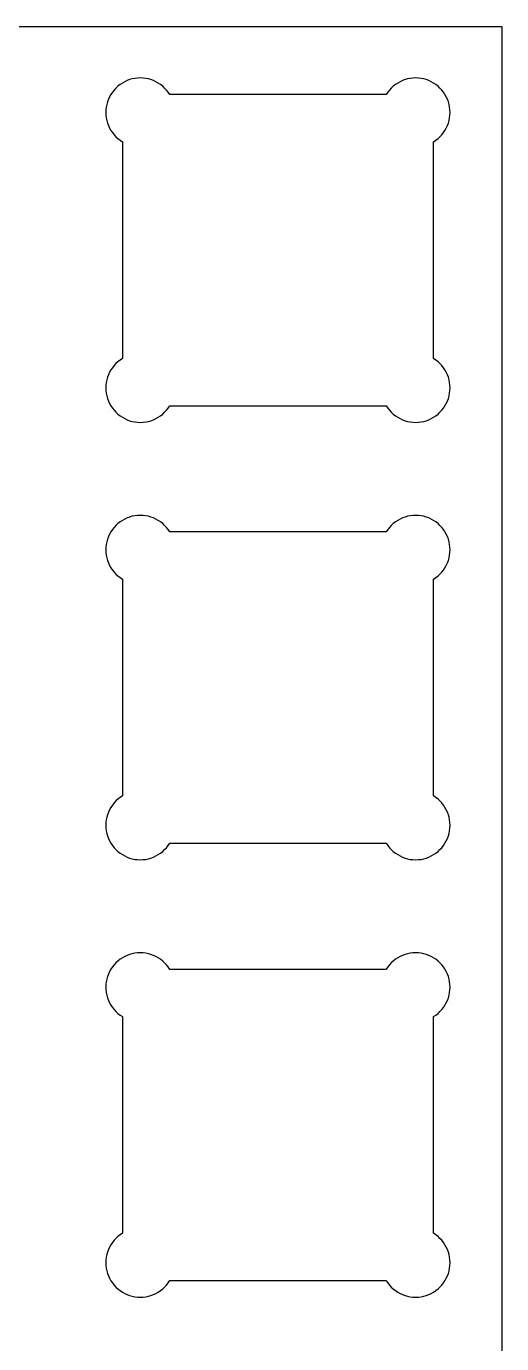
# Model space of a CAD drawing. Extents: x 0 to 305, y 0 to 115.
# Drawn here: x 284.6 to 305.3, y 57.6 to 115 of the extents above; entities that cross this region are included whole.
import ezdxf

# ---------------------------------------------------------------- set-up
doc = ezdxf.new("R2010")
doc.units = 0
doc.layers.get('0').update_dxf_attribs({"linetype": 'CONTINUOUS'})

msp = doc.modelspace()

# ---------------------------------------------------------------- linework, layer by layer
at = {"color": 0}
for p, q in [((0.01929, 114.986), (305.268, 114.986)), ((305.268, 114.986), (305.268, 0.23702)), ((288.735, 112.517), (288.637, 112.451)), ((288.837, 112.573), (288.735, 112.517)), ((288.944, 112.623), (288.837, 112.573)), ((289.054, 112.664), (288.944, 112.623)), ((289.168, 112.696), (289.054, 112.664)), ((289.283, 112.718), (289.168, 112.696)), ((289.401, 112.733), (289.283, 112.718)), ((289.518, 112.737), (289.401, 112.733)), ((289.636, 112.733), (289.518, 112.737)), ((289.753, 112.718), (289.636, 112.733)), ((289.869, 112.696), (289.753, 112.718)), ((289.982, 112.664), (289.869, 112.696)), ((290.092, 112.623), (289.982, 112.664)), ((290.198, 112.573), (290.092, 112.623)), ((290.302, 112.517), (290.198, 112.573)), ((290.4, 112.451), (290.302, 112.517)), ((300.735, 112.517), (300.637, 112.451)), ((300.837, 112.573), (300.735, 112.517)), ((300.944, 112.623), (300.837, 112.573)), ((301.055, 112.664), (300.944, 112.623)), ((301.167, 112.696), (301.055, 112.664)), ((301.283, 112.718), (301.167, 112.696)), ((301.4, 112.733), (301.283, 112.718)), ((301.517, 112.737), (301.4, 112.733)), ((301.636, 112.733), (301.517, 112.737)), ((301.753, 112.718), (301.636, 112.733)), ((301.869, 112.696), (301.753, 112.718)), ((301.982, 112.664), (301.869, 112.696)), ((302.092, 112.623), (301.982, 112.664)), ((302.198, 112.573), (302.092, 112.623)), ((302.302, 112.517), (302.198, 112.573)), ((302.399, 112.451), (302.302, 112.517)), ((288.182, 111.919), (288.133, 111.811)), ((288.239, 112.021), (288.182, 111.919)), ((288.305, 112.118), (288.239, 112.021)), ((288.378, 112.212), (288.305, 112.118)), ((288.458, 112.298), (288.378, 112.212)), ((288.543, 112.378), (288.458, 112.298)), ((288.637, 112.451), (288.543, 112.378)), ((290.493, 112.378), (290.4, 112.451)), ((290.579, 112.298), (290.493, 112.378)), ((290.659, 112.212), (290.579, 112.298)), ((290.732, 112.118), (290.659, 112.212)), ((290.802, 112.013), (290.732, 112.118)), ((300.235, 112.013), (290.802, 112.013)), ((300.239, 112.021), (300.235, 112.013)), ((300.305, 112.118), (300.239, 112.021)), ((300.378, 112.212), (300.305, 112.118)), ((300.458, 112.298), (300.378, 112.212)), ((300.543, 112.378), (300.458, 112.298)), ((300.637, 112.451), (300.543, 112.378)), ((302.493, 112.378), (302.399, 112.451)), ((302.579, 112.298), (302.493, 112.378)), ((302.659, 112.212), (302.579, 112.298)), ((302.732, 112.118), (302.659, 112.212)), ((302.796, 112.021), (302.732, 112.118)), ((302.855, 111.919), (302.796, 112.021)), ((302.904, 111.811), (302.855, 111.919)), ((288.022, 111.355), (288.018, 111.238)), ((288.037, 111.472), (288.022, 111.355)), ((288.06, 111.588), (288.037, 111.472)), ((288.091, 111.701), (288.06, 111.588)), ((288.133, 111.811), (288.091, 111.701)), ((302.945, 111.701), (302.904, 111.811)), ((302.977, 111.588), (302.945, 111.701)), ((303, 111.472), (302.977, 111.588)), ((303.014, 111.355), (303, 111.472)), ((303.018, 111.238), (303.014, 111.355)), ((288.018, 111.238), (288.022, 111.119)), ((288.022, 111.119), (288.037, 111.002)), ((288.037, 111.002), (288.06, 110.887)), ((288.06, 110.887), (288.091, 110.774)), ((288.091, 110.774), (288.133, 110.663)), ((302.904, 110.663), (302.945, 110.774)), ((302.945, 110.774), (302.977, 110.887)), ((302.977, 110.887), (303, 111.002)), ((303, 111.002), (303.014, 111.119)), ((303.014, 111.119), (303.018, 111.238)), ((288.133, 110.663), (288.182, 110.557)), ((288.182, 110.557), (288.239, 110.454)), ((288.239, 110.454), (288.305, 110.356)), ((288.305, 110.356), (288.378, 110.262)), ((288.378, 110.262), (288.458, 110.177)), ((288.458, 110.177), (288.543, 110.097)), ((302.493, 110.097), (302.579, 110.177)), ((302.579, 110.177), (302.659, 110.262)), ((302.659, 110.262), (302.732, 110.356)), ((302.732, 110.356), (302.796, 110.454)), ((302.796, 110.454), (302.855, 110.557)), ((302.855, 110.557), (302.904, 110.663)), ((288.543, 110.097), (288.637, 110.024)), ((288.637, 110.024), (288.743, 109.954)), ((288.743, 109.954), (288.743, 100.521)), ((302.294, 109.954), (302.399, 110.024)), ((302.294, 100.521), (302.294, 109.954)), ((302.399, 110.024), (302.493, 110.097)), ((288.637, 100.451), (288.543, 100.378)), ((288.735, 100.517), (288.637, 100.451)), ((288.743, 100.521), (288.735, 100.517)), ((302.302, 100.517), (302.294, 100.521)), ((302.399, 100.451), (302.302, 100.517)), ((302.493, 100.378), (302.399, 100.451)), ((288.182, 99.9187), (288.133, 99.8114)), ((288.239, 100.021), (288.182, 99.9187)), ((288.305, 100.119), (288.239, 100.021)), ((288.378, 100.212), (288.305, 100.119)), ((288.458, 100.298), (288.378, 100.212)), ((288.543, 100.378), (288.458, 100.298)), ((302.579, 100.298), (302.493, 100.378)), ((302.659, 100.212), (302.579, 100.298)), ((302.732, 100.119), (302.659, 100.212)), ((302.796, 100.021), (302.732, 100.119)), ((302.855, 99.9187), (302.796, 100.021)), ((302.904, 99.8114), (302.855, 99.9187)), ((288.022, 99.3553), (288.018, 99.2382)), ((288.037, 99.4724), (288.022, 99.3553)), ((288.06, 99.5881), (288.037, 99.4724)), ((288.091, 99.701), (288.06, 99.5881)), ((288.133, 99.8114), (288.091, 99.701)), ((302.945, 99.701), (302.904, 99.8114)), ((302.977, 99.5881), (302.945, 99.701)), ((303, 99.4724), (302.977, 99.5881)), ((303.014, 99.3553), (303, 99.4724)), ((303.018, 99.2382), (303.014, 99.3553)), ((288.018, 99.2382), (288.022, 99.1196)), ((288.022, 99.1196), (288.037, 99.0025)), ((288.037, 99.0025), (288.06, 98.8868)), ((288.06, 98.8868), (288.091, 98.7735)), ((288.091, 98.7735), (288.133, 98.6635)), ((302.904, 98.6635), (302.945, 98.7735)), ((302.945, 98.7735), (302.977, 98.8868)), ((302.977, 98.8868), (303, 99.0025)), ((303, 99.0025), (303.014, 99.1196)), ((303.014, 99.1196), (303.018, 99.2382)), ((288.133, 98.6635), (288.182, 98.5573)), ((288.182, 98.5573), (288.239, 98.4539)), ((288.239, 98.4539), (288.305, 98.3562)), ((288.305, 98.3562), (288.378, 98.2624)), ((288.378, 98.2624), (288.458, 98.177)), ((288.458, 98.177), (288.543, 98.0969)), ((290.493, 98.0969), (290.579, 98.177)), ((290.579, 98.177), (290.659, 98.2624)), ((290.659, 98.2624), (290.732, 98.3562)), ((290.732, 98.3562), (290.802, 98.462)), ((290.802, 98.462), (300.235, 98.462)), ((300.235, 98.462), (300.239, 98.4539)), ((300.239, 98.4539), (300.305, 98.3562)), ((300.305, 98.3562), (300.378, 98.2624)), ((300.378, 98.2624), (300.458, 98.177)), ((300.458, 98.177), (300.543, 98.0969)), ((302.493, 98.0969), (302.579, 98.177)), ((302.579, 98.177), (302.659, 98.2624)), ((302.659, 98.2624), (302.732, 98.3562)), ((302.732, 98.3562), (302.796, 98.4539)), ((302.796, 98.4539), (302.855, 98.5573)), ((302.855, 98.5573), (302.904, 98.6635)), ((288.543, 98.0969), (288.637, 98.0239)), ((288.637, 98.0239), (288.735, 97.9593)), ((288.735, 97.9593), (288.837, 97.9015)), ((288.837, 97.9015), (288.944, 97.8517)), ((288.944, 97.8517), (289.054, 97.8105)), ((289.054, 97.8105), (289.168, 97.7787)), ((289.168, 97.7787), (289.283, 97.7554)), ((289.283, 97.7554), (289.401, 97.7417)), ((289.401, 97.7417), (289.518, 97.7374)), ((289.518, 97.7374), (289.636, 97.7417)), ((289.636, 97.7417), (289.753, 97.7554)), ((289.753, 97.7554), (289.869, 97.7787)), ((289.869, 97.7787), (289.982, 97.8105)), ((289.982, 97.8105), (290.092, 97.8517)), ((290.092, 97.8517), (290.198, 97.9015)), ((290.198, 97.9015), (290.302, 97.9593)), ((290.302, 97.9593), (290.4, 98.0239)), ((290.4, 98.0239), (290.493, 98.0969)), ((300.543, 98.0969), (300.637, 98.0239)), ((300.637, 98.0239), (300.735, 97.9593)), ((300.735, 97.9593), (300.837, 97.9015)), ((300.837, 97.9015), (300.944, 97.8517)), ((300.944, 97.8517), (301.055, 97.8105)), ((301.055, 97.8105), (301.167, 97.7787)), ((301.167, 97.7787), (301.283, 97.7554)), ((301.283, 97.7554), (301.4, 97.7417)), ((301.4, 97.7417), (301.517, 97.7374)), ((301.517, 97.7374), (301.636, 97.7417)), ((301.636, 97.7417), (301.753, 97.7554)), ((301.753, 97.7554), (301.869, 97.7787)), ((301.869, 97.7787), (301.982, 97.8105)), ((301.982, 97.8105), (302.092, 97.8517)), ((302.092, 97.8517), (302.198, 97.9015)), ((302.198, 97.9015), (302.302, 97.9593)), ((302.302, 97.9593), (302.399, 98.0239)), ((302.399, 98.0239), (302.493, 98.0969)), ((288.837, 93.5232), (288.735, 93.4667)), ((288.944, 93.5729), (288.837, 93.5232)), ((289.054, 93.6142), (288.944, 93.5729)), ((289.168, 93.6459), (289.054, 93.6142)), ((289.283, 93.6681), (289.168, 93.6459)), ((289.401, 93.6833), (289.283, 93.6681)), ((289.518, 93.6872), (289.401, 93.6833)), ((289.636, 93.6833), (289.518, 93.6872)), ((289.753, 93.6681), (289.636, 93.6833)), ((289.869, 93.6459), (289.753, 93.6681)), ((289.982, 93.6142), (289.869, 93.6459)), ((290.092, 93.5729), (289.982, 93.6142)), ((290.198, 93.5232), (290.092, 93.5729)), ((290.302, 93.4667), (290.198, 93.5232)), ((300.837, 93.5232), (300.735, 93.4667)), ((300.944, 93.5729), (300.837, 93.5232)), ((301.055, 93.6142), (300.944, 93.5729)), ((301.167, 93.6459), (301.055, 93.6142)), ((301.283, 93.6681), (301.167, 93.6459)), ((301.4, 93.6833), (301.283, 93.6681)), ((301.517, 93.6872), (301.4, 93.6833)), ((301.636, 93.6833), (301.517, 93.6872)), ((301.753, 93.6681), (301.636, 93.6833)), ((301.869, 93.6459), (301.753, 93.6681)), ((301.982, 93.6142), (301.869, 93.6459)), ((302.092, 93.5729), (301.982, 93.6142)), ((302.198, 93.5232), (302.092, 93.5729)), ((302.302, 93.4667), (302.198, 93.5232)), ((288.239, 92.9707), (288.182, 92.8688)), ((288.305, 93.0684), (288.239, 92.9707)), ((288.378, 93.1623), (288.305, 93.0684)), ((288.458, 93.2476), (288.378, 93.1623)), ((288.543, 93.3277), (288.458, 93.2476)), ((288.637, 93.4007), (288.543, 93.3277)), ((288.735, 93.4667), (288.637, 93.4007)), ((290.4, 93.4007), (290.302, 93.4667)), ((290.493, 93.3277), (290.4, 93.4007)), ((290.579, 93.2476), (290.493, 93.3277)), ((290.659, 93.1623), (290.579, 93.2476)), ((290.732, 93.0684), (290.659, 93.1623)), ((290.802, 92.9626), (290.732, 93.0684)), ((300.235, 92.9626), (290.802, 92.9626)), ((300.239, 92.9707), (300.235, 92.9626)), ((300.305, 93.0684), (300.239, 92.9707)), ((300.378, 93.1623), (300.305, 93.0684)), ((300.458, 93.2476), (300.378, 93.1623)), ((300.543, 93.3277), (300.458, 93.2476)), ((300.637, 93.4007), (300.543, 93.3277)), ((300.735, 93.4667), (300.637, 93.4007)), ((302.399, 93.4007), (302.302, 93.4667)), ((302.493, 93.3277), (302.399, 93.4007)), ((302.579, 93.2476), (302.493, 93.3277)), ((302.659, 93.1623), (302.579, 93.2476)), ((302.732, 93.0684), (302.659, 93.1623)), ((302.796, 92.9707), (302.732, 93.0684)), ((302.855, 92.8688), (302.796, 92.9707)), ((288.037, 92.4221), (288.022, 92.305)), ((288.06, 92.5382), (288.037, 92.4221)), ((288.091, 92.6511), (288.06, 92.5382)), ((288.133, 92.7612), (288.091, 92.6511)), ((288.182, 92.8688), (288.133, 92.7612)), ((302.904, 92.7612), (302.855, 92.8688)), ((302.945, 92.6511), (302.904, 92.7612)), ((302.977, 92.5382), (302.945, 92.6511)), ((303, 92.4221), (302.977, 92.5382)), ((303.014, 92.305), (303, 92.4221)), ((288.022, 92.305), (288.018, 92.1879)), ((288.018, 92.1879), (288.022, 92.0694)), ((288.022, 92.0694), (288.037, 91.9522)), ((288.037, 91.9522), (288.06, 91.8365)), ((288.06, 91.8365), (288.091, 91.7236)), ((302.945, 91.7236), (302.977, 91.8365)), ((302.977, 91.8365), (303, 91.9522)), ((303, 91.9522), (303.014, 92.0694)), ((303.018, 92.1879), (303.014, 92.305)), ((303.014, 92.0694), (303.018, 92.1879)), ((288.091, 91.7236), (288.133, 91.6132)), ((288.133, 91.6132), (288.182, 91.5074)), ((288.182, 91.5074), (288.239, 91.404)), ((288.239, 91.404), (288.305, 91.3059)), ((288.305, 91.3059), (288.378, 91.2125)), ((302.659, 91.2125), (302.732, 91.3059)), ((302.732, 91.3059), (302.796, 91.404)), ((302.796, 91.404), (302.855, 91.5074)), ((302.855, 91.5074), (302.904, 91.6132)), ((302.904, 91.6132), (302.945, 91.7236)), ((288.378, 91.2125), (288.458, 91.1271)), ((288.458, 91.1271), (288.543, 91.047)), ((288.543, 91.047), (288.637, 90.974)), ((288.637, 90.974), (288.743, 90.9038)), ((288.743, 90.9038), (288.743, 81.4709)), ((302.294, 90.9038), (302.399, 90.974)), ((302.294, 81.4709), (302.294, 90.9038)), ((302.399, 90.974), (302.493, 91.047)), ((302.493, 91.047), (302.579, 91.1271)), ((302.579, 91.1271), (302.659, 91.2125)), ((288.239, 80.9706), (288.182, 80.8687)), ((288.305, 81.0687), (288.239, 80.9706)), ((288.378, 81.1622), (288.305, 81.0687)), ((288.458, 81.2479), (288.378, 81.1622)), ((288.543, 81.3276), (288.458, 81.2479)), ((288.637, 81.4007), (288.543, 81.3276)), ((288.735, 81.467), (288.637, 81.4007)), ((288.743, 81.4709), (288.735, 81.467)), ((302.302, 81.467), (302.294, 81.4709)), ((302.399, 81.4007), (302.302, 81.467)), ((302.493, 81.3276), (302.399, 81.4007)), ((302.579, 81.2479), (302.493, 81.3276)), ((302.659, 81.1622), (302.579, 81.2479)), ((302.732, 81.0687), (302.659, 81.1622)), ((302.796, 80.9706), (302.732, 81.0687)), ((302.855, 80.8687), (302.796, 80.9706)), ((288.037, 80.4224), (288.022, 80.3053)), ((288.06, 80.5381), (288.037, 80.4224)), ((288.091, 80.651), (288.06, 80.5381)), ((288.133, 80.7614), (288.091, 80.651)), ((288.182, 80.8687), (288.133, 80.7614)), ((302.904, 80.7614), (302.855, 80.8687)), ((302.945, 80.651), (302.904, 80.7614)), ((302.977, 80.5381), (302.945, 80.651)), ((303, 80.4224), (302.977, 80.5381)), ((303.014, 80.3053), (303, 80.4224)), ((288.022, 80.3053), (288.018, 80.1882)), ((288.018, 80.1882), (288.022, 80.0696)), ((288.022, 80.0696), (288.037, 79.9525)), ((288.037, 79.9525), (288.06, 79.8368)), ((288.06, 79.8368), (288.091, 79.7235)), ((302.945, 79.7235), (302.977, 79.8368)), ((302.977, 79.8368), (303, 79.9525)), ((303, 79.9525), (303.014, 80.0696)), ((303.018, 80.1882), (303.014, 80.3053)), ((303.014, 80.0696), (303.018, 80.1882)), ((288.091, 79.7235), (288.133, 79.6135)), ((288.133, 79.6135), (288.182, 79.5073)), ((288.182, 79.5073), (288.239, 79.4039)), ((288.239, 79.4039), (288.305, 79.3062)), ((288.305, 79.3062), (288.378, 79.2124)), ((288.378, 79.2124), (288.458, 79.127)), ((290.579, 79.127), (290.659, 79.2124)), ((290.659, 79.2124), (290.732, 79.3062)), ((290.732, 79.3062), (290.802, 79.412)), ((290.802, 79.412), (300.235, 79.412)), ((300.235, 79.412), (300.239, 79.4039)), ((300.239, 79.4039), (300.305, 79.3062)), ((300.305, 79.3062), (300.378, 79.2124)), ((300.378, 79.2124), (300.458, 79.127)), ((302.579, 79.127), (302.659, 79.2124)), ((302.659, 79.2124), (302.732, 79.3062)), ((302.732, 79.3062), (302.796, 79.4039)), ((302.796, 79.4039), (302.855, 79.5073)), ((302.855, 79.5073), (302.904, 79.6135)), ((302.904, 79.6135), (302.945, 79.7235)), ((288.458, 79.127), (288.543, 79.0469)), ((288.543, 79.0469), (288.637, 78.9739)), ((288.637, 78.9739), (288.735, 78.9093)), ((288.735, 78.9093), (288.837, 78.8515)), ((288.837, 78.8515), (288.944, 78.8017)), ((288.944, 78.8017), (289.054, 78.7605)), ((289.054, 78.7605), (289.168, 78.7287)), ((289.168, 78.7287), (289.283, 78.7054)), ((289.283, 78.7054), (289.401, 78.6917)), ((289.401, 78.6917), (289.518, 78.6874)), ((289.518, 78.6874), (289.636, 78.6917)), ((289.636, 78.6917), (289.753, 78.7054)), ((289.753, 78.7054), (289.869, 78.7287)), ((289.869, 78.7287), (289.982, 78.7605)), ((289.982, 78.7605), (290.092, 78.8017)), ((290.092, 78.8017), (290.198, 78.8515)), ((290.198, 78.8515), (290.302, 78.9093)), ((290.302, 78.9093), (290.4, 78.9739)), ((290.4, 78.9739), (290.493, 79.0469)), ((290.493, 79.0469), (290.579, 79.127)), ((300.458, 79.127), (300.543, 79.0469)), ((300.543, 79.0469), (300.637, 78.9739)), ((300.637, 78.9739), (300.735, 78.9093)), ((300.735, 78.9093), (300.837, 78.8515)), ((300.837, 78.8515), (300.944, 78.8017)), ((300.944, 78.8017), (301.055, 78.7605)), ((301.055, 78.7605), (301.167, 78.7287)), ((301.167, 78.7287), (301.283, 78.7054)), ((301.283, 78.7054), (301.4, 78.6917)), ((301.4, 78.6917), (301.517, 78.6874)), ((301.517, 78.6874), (301.636, 78.6917)), ((301.636, 78.6917), (301.753, 78.7054)), ((301.753, 78.7054), (301.869, 78.7287)), ((301.869, 78.7287), (301.982, 78.7605)), ((301.982, 78.7605), (302.092, 78.8017)), ((302.092, 78.8017), (302.198, 78.8515)), ((302.198, 78.8515), (302.302, 78.9093)), ((302.302, 78.9093), (302.399, 78.9739)), ((302.399, 78.9739), (302.493, 79.0469)), ((302.493, 79.0469), (302.579, 79.127)), ((289.168, 74.5959), (289.054, 74.5642)), ((289.283, 74.6181), (289.168, 74.5959)), ((289.401, 74.6333), (289.283, 74.6181)), ((289.518, 74.6372), (289.401, 74.6333)), ((289.636, 74.6333), (289.518, 74.6372)), ((289.753, 74.6181), (289.636, 74.6333)), ((289.869, 74.5959), (289.753, 74.6181)), ((289.982, 74.5642), (289.869, 74.5959)), ((301.167, 74.5959), (301.055, 74.5642)), ((301.283, 74.6181), (301.167, 74.5959)), ((301.4, 74.6333), (301.283, 74.6181)), ((301.517, 74.6372), (301.4, 74.6333)), ((301.636, 74.6333), (301.517, 74.6372)), ((301.753, 74.6181), (301.636, 74.6333)), ((301.869, 74.5959), (301.753, 74.6181)), ((301.982, 74.5642), (301.869, 74.5959)), ((288.305, 74.0184), (288.239, 73.9207)), ((288.378, 74.1123), (288.305, 74.0184)), ((288.458, 74.1976), (288.378, 74.1123)), ((288.543, 74.2777), (288.458, 74.1976)), ((288.637, 74.3507), (288.543, 74.2777)), ((288.735, 74.4167), (288.637, 74.3507)), ((288.837, 74.4732), (288.735, 74.4167)), ((288.944, 74.5229), (288.837, 74.4732)), ((289.054, 74.5642), (288.944, 74.5229)), ((290.092, 74.5229), (289.982, 74.5642)), ((290.198, 74.4732), (290.092, 74.5229)), ((290.302, 74.4167), (290.198, 74.4732)), ((290.4, 74.3507), (290.302, 74.4167)), ((290.493, 74.2777), (290.4, 74.3507)), ((290.579, 74.1976), (290.493, 74.2777)), ((290.659, 74.1123), (290.579, 74.1976)), ((290.732, 74.0184), (290.659, 74.1123)), ((290.802, 73.9126), (290.732, 74.0184)), ((300.305, 74.0184), (300.239, 73.9207)), ((300.378, 74.1123), (300.305, 74.0184)), ((300.458, 74.1976), (300.378, 74.1123)), ((300.543, 74.2777), (300.458, 74.1976)), ((300.637, 74.3507), (300.543, 74.2777)), ((300.735, 74.4167), (300.637, 74.3507)), ((300.837, 74.4732), (300.735, 74.4167)), ((300.944, 74.5229), (300.837, 74.4732)), ((301.055, 74.5642), (300.944, 74.5229)), ((302.092, 74.5229), (301.982, 74.5642)), ((302.198, 74.4732), (302.092, 74.5229)), ((302.302, 74.4167), (302.198, 74.4732)), ((302.399, 74.3507), (302.302, 74.4167)), ((302.493, 74.2777), (302.399, 74.3507)), ((302.579, 74.1976), (302.493, 74.2777)), ((302.659, 74.1123), (302.579, 74.1976)), ((302.732, 74.0184), (302.659, 74.1123)), ((302.796, 73.9207), (302.732, 74.0184)), ((288.06, 73.4882), (288.037, 73.3721)), ((288.091, 73.6011), (288.06, 73.4882)), ((288.133, 73.7112), (288.091, 73.6011)), ((288.182, 73.8188), (288.133, 73.7112)), ((288.239, 73.9207), (288.182, 73.8188)), ((300.235, 73.9126), (290.802, 73.9126)), ((300.239, 73.9207), (300.235, 73.9126)), ((302.855, 73.8188), (302.796, 73.9207)), ((302.904, 73.7112), (302.855, 73.8188)), ((302.945, 73.6011), (302.904, 73.7112)), ((302.977, 73.4882), (302.945, 73.6011)), ((303, 73.3721), (302.977, 73.4882)), ((288.022, 73.255), (288.018, 73.1379)), ((288.018, 73.1379), (288.022, 73.0194)), ((288.037, 73.3721), (288.022, 73.255)), ((288.022, 73.0194), (288.037, 72.9022)), ((288.037, 72.9022), (288.06, 72.7865)), ((302.977, 72.7865), (303, 72.9022)), ((303.014, 73.255), (303, 73.3721)), ((303, 72.9022), (303.014, 73.0194)), ((303.018, 73.1379), (303.014, 73.255)), ((303.014, 73.0194), (303.018, 73.1379)), ((288.06, 72.7865), (288.091, 72.6736)), ((288.091, 72.6736), (288.133, 72.5632)), ((288.133, 72.5632), (288.182, 72.4574)), ((288.182, 72.4574), (288.239, 72.354)), ((288.239, 72.354), (288.305, 72.2559)), ((302.732, 72.2559), (302.796, 72.354)), ((302.796, 72.354), (302.855, 72.4574)), ((302.855, 72.4574), (302.904, 72.5632)), ((302.904, 72.5632), (302.945, 72.6736)), ((302.945, 72.6736), (302.977, 72.7865)), ((288.305, 72.2559), (288.378, 72.1625)), ((288.378, 72.1625), (288.458, 72.0771)), ((288.458, 72.0771), (288.543, 71.997)), ((288.543, 71.997), (288.637, 71.924)), ((288.637, 71.924), (288.743, 71.8538)), ((288.743, 71.8538), (288.743, 62.4209)), ((302.294, 71.8538), (302.399, 71.924)), ((302.294, 62.4209), (302.294, 71.8538)), ((302.399, 71.924), (302.493, 71.997)), ((302.493, 71.997), (302.579, 72.0771)), ((302.579, 72.0771), (302.659, 72.1625)), ((302.659, 72.1625), (302.732, 72.2559)), ((288.305, 62.0187), (288.239, 61.9206)), ((288.378, 62.1122), (288.305, 62.0187)), ((288.458, 62.1979), (288.378, 62.1122)), ((288.543, 62.2776), (288.458, 62.1979)), ((288.637, 62.3507), (288.543, 62.2776)), ((288.735, 62.417), (288.637, 62.3507)), ((288.743, 62.4209), (288.735, 62.417)), ((302.302, 62.417), (302.294, 62.4209)), ((302.399, 62.3507), (302.302, 62.417)), ((302.493, 62.2776), (302.399, 62.3507)), ((302.579, 62.1979), (302.493, 62.2776)), ((302.659, 62.1122), (302.579, 62.1979)), ((302.732, 62.0187), (302.659, 62.1122)), ((302.796, 61.9206), (302.732, 62.0187)), ((288.06, 61.4881), (288.037, 61.3724)), ((288.091, 61.601), (288.06, 61.4881)), ((288.133, 61.7114), (288.091, 61.601)), ((288.182, 61.8187), (288.133, 61.7114)), ((288.239, 61.9206), (288.182, 61.8187)), ((302.855, 61.8187), (302.796, 61.9206)), ((302.904, 61.7114), (302.855, 61.8187)), ((302.945, 61.601), (302.904, 61.7114)), ((302.977, 61.4881), (302.945, 61.601)), ((303, 61.3724), (302.977, 61.4881)), ((288.022, 61.2553), (288.018, 61.1382)), ((288.018, 61.1382), (288.022, 61.0196)), ((288.037, 61.3724), (288.022, 61.2553)), ((288.022, 61.0196), (288.037, 60.9025)), ((288.037, 60.9025), (288.06, 60.7868)), ((302.977, 60.7868), (303, 60.9025)), ((303.014, 61.2553), (303, 61.3724)), ((303, 60.9025), (303.014, 61.0196)), ((303.018, 61.1382), (303.014, 61.2553)), ((303.014, 61.0196), (303.018, 61.1382)), ((288.06, 60.7868), (288.091, 60.6735)), ((288.091, 60.6735), (288.133, 60.5635)), ((288.133, 60.5635), (288.182, 60.4573)), ((288.182, 60.4573), (288.239, 60.3539)), ((288.239, 60.3539), (288.305, 60.2562)), ((288.305, 60.2562), (288.378, 60.1624)), ((290.659, 60.1624), (290.732, 60.2562)), ((290.732, 60.2562), (290.802, 60.362)), ((290.802, 60.362), (300.235, 60.362)), ((300.235, 60.362), (300.239, 60.3539)), ((300.239, 60.3539), (300.305, 60.2562)), ((300.305, 60.2562), (300.378, 60.1624)), ((302.659, 60.1624), (302.732, 60.2562)), ((302.732, 60.2562), (302.796, 60.3539)), ((302.796, 60.3539), (302.855, 60.4573)), ((302.855, 60.4573), (302.904, 60.5635)), ((302.904, 60.5635), (302.945, 60.6735)), ((302.945, 60.6735), (302.977, 60.7868)), ((288.378, 60.1624), (288.458, 60.077)), ((288.458, 60.077), (288.543, 59.9969)), ((288.543, 59.9969), (288.637, 59.9239)), ((288.637, 59.9239), (288.735, 59.8593)), ((288.735, 59.8593), (288.837, 59.8015)), ((288.837, 59.8015), (288.944, 59.7517)), ((288.944, 59.7517), (289.054, 59.7105)), ((289.054, 59.7105), (289.168, 59.6787)), ((289.168, 59.6787), (289.283, 59.6554)), ((289.753, 59.6554), (289.869, 59.6787)), ((289.869, 59.6787), (289.982, 59.7105)), ((289.982, 59.7105), (290.092, 59.7517)), ((290.092, 59.7517), (290.198, 59.8015)), ((290.198, 59.8015), (290.302, 59.8593)), ((290.302, 59.8593), (290.4, 59.9239)), ((290.4, 59.9239), (290.493, 59.9969)), ((290.493, 59.9969), (290.579, 60.077)), ((290.579, 60.077), (290.659, 60.1624)), ((300.378, 60.1624), (300.458, 60.077)), ((300.458, 60.077), (300.543, 59.9969)), ((300.543, 59.9969), (300.637, 59.9239)), ((300.637, 59.9239), (300.735, 59.8593)), ((300.735, 59.8593), (300.837, 59.8015)), ((300.837, 59.8015), (300.944, 59.7517)), ((300.944, 59.7517), (301.055, 59.7105)), ((301.055, 59.7105), (301.167, 59.6787)), ((301.167, 59.6787), (301.283, 59.6554)), ((301.753, 59.6554), (301.869, 59.6787)), ((301.869, 59.6787), (301.982, 59.7105)), ((301.982, 59.7105), (302.092, 59.7517)), ((302.092, 59.7517), (302.198, 59.8015)), ((302.198, 59.8015), (302.302, 59.8593)), ((302.302, 59.8593), (302.399, 59.9239)), ((302.399, 59.9239), (302.493, 59.9969)), ((302.493, 59.9969), (302.579, 60.077)), ((302.579, 60.077), (302.659, 60.1624)), ((289.283, 59.6554), (289.401, 59.6417)), ((289.401, 59.6417), (289.518, 59.6374)), ((289.518, 59.6374), (289.636, 59.6417)), ((289.636, 59.6417), (289.753, 59.6554)), ((301.283, 59.6554), (301.4, 59.6417)), ((301.4, 59.6417), (301.517, 59.6374)), ((301.517, 59.6374), (301.636, 59.6417)), ((301.636, 59.6417), (301.753, 59.6554))]:
    msp.add_line(p, q, dxfattribs=at)

doc.saveas('drawing.dxf')
